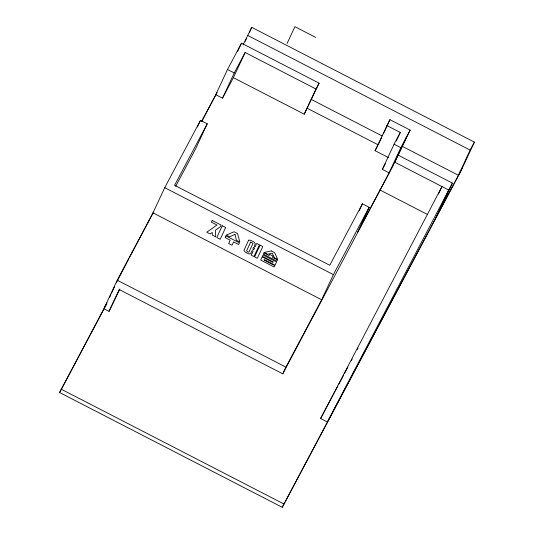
<?xml version="1.0" encoding="UTF-8"?>
<svg xmlns="http://www.w3.org/2000/svg" width="534" height="534" viewBox="0 0 534 534"><rect width="100%" height="100%" fill="white"/><g stroke="black" fill="none" stroke-linecap="round" stroke-linejoin="round"><path stroke-width="0.8" d="M243.017 44.956L251.748 27.347L474.392 142.117L461.089 170.653L282.252 507.3L59.608 392.53L107.027 302.858M175.673 186.326L195.504 148.999L207.239 123.821L200.497 120.344L164.726 187.674L152.984 212.852L117.22 280.183L103.916 308.719L109.043 311.362L119.876 288.954M109.443 297.678L110.825 294.715M111.513 293.233L114.623 286.571M116.352 282.866L128.914 258.583M109.043 311.362L119.222 289.541L282.76 373.84L393.178 165.567L406.487 137.031M197.386 127.012L200.497 120.344M201.672 121.205L215.763 94.685L227.504 69.507L241.495 43.161L319.085 83.157L304.233 114.183L233.391 77.67L245.133 52.492L315.974 89.011L304.233 114.183M237.67 51.364L241.495 43.161M245.186 41.418L246.568 38.455M249.331 32.534L251.748 27.347M215.763 94.685L222.504 98.163L234.246 72.984L245.133 52.492M287.085 43.488L294.915 26.7M388.572 157.657L375.075 150.701L389.927 119.669L410.165 130.102L394.746 162.209L448.72 190.031L435.417 218.566M378.533 144.107L381.636 137.445M383.365 133.74L389.927 119.669M282.76 373.84L285.89 367.125L321.655 299.794L333.396 274.623L369.161 207.292L362.419 203.814L329.758 265.285L174.585 185.298L207.239 123.821M359.309 210.476L362.419 203.814M369.161 207.292L357.426 232.47L389.092 172.842L382.351 169.365L394.092 144.193L400.306 132.479L386.816 125.523M396.288 140.963L400.306 132.479M389.092 172.842L400.834 147.671L410.165 130.102M282.252 507.3L462.651 167.296M438.474 194.062L441.972 186.553L320.614 418.496L327.362 421.973L452.398 183.102L398.424 155.281M439.095 211.638L452.398 183.102M474.392 142.117L470.154 150.101L458.412 175.279L402.195 146.296M129.689 257.114L153.492 212.312M201.879 121.225L217.098 92.576M59.608 392.53L103.83 309.293M104.611 307.818L106.566 304.133M222.504 98.163L233.391 77.67M315.974 89.011L319.085 83.157M375.075 150.701L377.798 145.582M382.351 169.365L385.361 163.698M320.614 418.496L337.775 386.189M338.556 384.72L343.629 375.175M344.41 373.707L347.921 367.098M351.432 360.483L352.213 359.015M357.279 349.47L358.06 348.001M295.369 26.934L315.607 37.367M247.509 35.331L470.154 150.101M311.215 99.397L382.224 136.003M394.092 144.193L400.834 147.671M307.344 108.329L378.185 144.847M227.504 69.507L234.246 72.984M379.868 189.937L427.187 214.328M164.726 187.674L333.396 274.623M152.984 212.852L321.655 299.794M117.22 280.183L285.89 367.125M61.176 389.173L283.821 503.942M248.617 240.193L243.925 250.446L245.046 251.935L248.704 253.85L250.593 253.89L252.128 250.593L253.143 251.113L251.247 255.179L253.944 256.567L259.424 244.819L256.727 243.424L255.159 246.781L254.151 246.261L255.359 243.671L254.177 242.109L250.506 240.22L248.617 240.193M212.198 220.475L211.417 222.151L216.998 225.028L206.718 232.223L210.096 233.959L212.245 232.457L212.298 235.1L215.676 236.836L215.529 230.154L220.368 226.77L221.156 225.088L212.198 220.475M222.284 225.755L216.811 237.503L220.182 239.245L225.662 227.497L222.284 225.755M225.935 235.881L225.154 237.557L230.214 240.167L228.645 243.524L232.023 245.266L233.585 241.909L238.645 244.512L239.426 242.837L225.935 235.881M250.646 242.116L246.568 250.853L248.17 252.128L248.931 252.068L253.009 243.33L250.646 242.116M253.563 247.516L252.782 249.191L253.797 249.712L254.578 248.036L253.563 247.516M260.098 245.166L254.625 256.914L257.321 258.302L262.801 246.554L260.098 245.166M262.181 256.854L260.692 260.045L274.189 267L274.816 265.658L264.016 260.091L264.25 259.591L275.05 265.151L276.532 261.967L263.042 255.012L262.414 256.353L273.208 261.914L272.974 262.421L262.181 256.854M264.023 252.909L263.436 254.171L276.926 261.126L277.513 259.864L272.453 257.261L272.987 256.106L269.617 254.364L269.083 255.519L264.023 252.909M234.973 234.292L229.7 236.782L226.323 235.04L234.126 231.776L237.496 233.512L239.819 241.995L236.449 240.26L234.973 234.292M271.232 250.907L264.217 252.489L267.587 254.231L272.267 253.169L274.336 257.708L277.707 259.444L274.603 252.642L271.232 250.907"/></g></svg>
